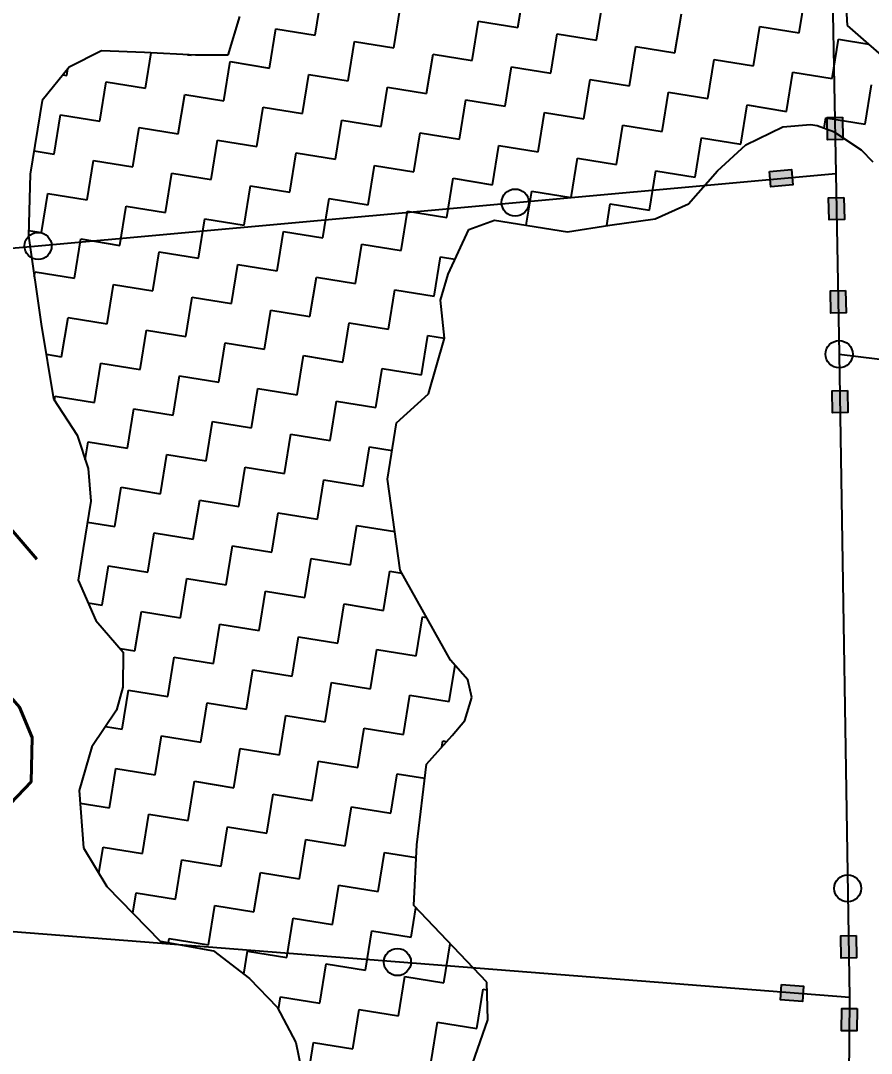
# Model space of a CAD drawing. Header units: metres. Extents: x 318079 to 324759, y 1863980 to 1868406.
# Drawn here: x 319559.3 to 319843.2, y 1866842.6 to 1867187.2 of the extents above; entities that cross this region are included whole.
import ezdxf

# ---------------------------------------------------------------- set-up
doc = ezdxf.new("R2010")
doc.units = ezdxf.units.M
for name, color, linetype in [('POLY_HATCH', 12, 'Continuous'), ('POLY_PARCEL', 6, 'Continuous'), ('VILLAGE NAME', 1, 'Continuous')]:
    doc.layers.add(name, color=color, linetype=linetype)
doc.styles.get("Standard").update_dxf_attribs({"font": 'simplex.shx'})

msp = doc.modelspace()

# ---------------------------------------------------------------- hatches: boundary and pattern name
for points in [[(319828.6, 1867147.46), (319833.71, 1867147.55), (319833.57, 1867154.94), (319828.46, 1867154.85)], [(319817.03, 1867132.42), (319816.6, 1867137.52), (319809.23, 1867136.88), (319809.67, 1867131.79)], [(319829.08, 1867120.7), (319834.19, 1867120.8), (319834.06, 1867128.19), (319828.95, 1867128.09)], [(319829.65, 1867089.62), (319834.76, 1867089.72), (319834.62, 1867097.11), (319829.51, 1867097.01)], [(319830.21, 1867056.33), (319835.32, 1867056.41), (319835.2, 1867063.8), (319830.09, 1867063.72)], [(319833.12, 1866874.4), (319838.23, 1866874.48), (319838.11, 1866881.87), (319833, 1866881.79)], [(319820.21, 1866859.92), (319820.61, 1866865.02), (319813.24, 1866865.6), (319812.84, 1866860.5)], [(319833.27, 1866850.15), (319838.38, 1866850.12), (319838.42, 1866857.51), (319833.31, 1866857.54)]]:
    msp.add_hatch(color=256).paths.add_polyline_path(points)

# ---------------------------------------------------------------- linework, layer by layer
for points in [[(319833.57, 1867154.94), (319833.71, 1867147.55), (319828.6, 1867147.46), (319828.46, 1867154.85)], [(319809.23, 1867136.88), (319816.6, 1867137.52), (319817.03, 1867132.42), (319809.67, 1867131.79)], [(319834.06, 1867128.19), (319834.19, 1867120.8), (319829.08, 1867120.7), (319828.95, 1867128.09)], [(319834.62, 1867097.11), (319834.76, 1867089.72), (319829.65, 1867089.62), (319829.51, 1867097.01)], [(319835.2, 1867063.8), (319835.32, 1867056.41), (319830.21, 1867056.33), (319830.09, 1867063.72)], [(319838.11, 1866881.87), (319838.23, 1866874.48), (319833.12, 1866874.4), (319833, 1866881.79)], [(319813.24, 1866865.6), (319820.61, 1866865.02), (319820.21, 1866859.92), (319812.84, 1866860.5)], [(319838.42, 1866857.51), (319838.38, 1866850.12), (319833.27, 1866850.15), (319833.31, 1866857.54)]]:
    msp.add_lwpolyline(points, close=True)
for centre in [(319724.35, 1867126.49), (319565.14, 1867112.02), (319832.45, 1867075.89), (319835.3, 1866897.65), (319685.04, 1866873.06)]:
    msp.add_circle(centre, 4.52)
at = {"layer": 'POLY_HATCH'}
for p, q in [((319835.21, 1867185.63), (319832.96, 1867228.12)), ((319632.31, 1867188.58), (319628.43, 1867175.71)), ((319851.2, 1867171.66), (319835.21, 1867185.63)), ((319586.31, 1867177.13), (319575.52, 1867171.68)), ((319600.64, 1867176.61), (319586.31, 1867177.13)), ((319617.61, 1867175.67), (319600.64, 1867176.61)), ((319628.43, 1867175.71), (319617.61, 1867175.67)), ((319575.52, 1867171.68), (319566.51, 1867160.55)), ((319566.51, 1867160.55), (319562.54, 1867136.01)), ((319801.3, 1867145.77), (319813.68, 1867151.74)), ((319813.68, 1867151.74), (319822.93, 1867152.52)), ((319822.93, 1867152.52), (319825.15, 1867152.16)), ((319825.15, 1867152.16), (319830.53, 1867150.15)), ((319830.53, 1867150.15), (319839.82, 1867144.09)), ((319791.91, 1867137.04), (319801.3, 1867145.77)), ((319839.82, 1867144.09), (319843.73, 1867140.04)), ((319562.54, 1867136.01), (319561.91, 1867115.42)), ((319782.15, 1867126.09), (319791.91, 1867137.04)), ((319771.07, 1867121.05), (319782.15, 1867126.09)), ((319708.89, 1867117.45), (319717.39, 1867120.63)), ((319717.39, 1867120.63), (319741.84, 1867116.67)), ((319755.9, 1867118.95), (319771.07, 1867121.05)), ((319701.93, 1867102.63), (319708.89, 1867117.45)), ((319741.84, 1867116.67), (319755.9, 1867118.95)), ((319561.91, 1867115.42), (319566.16, 1867085.95)), ((319699.38, 1867093.93), (319701.93, 1867102.63)), ((319700.74, 1867081.19), (319699.38, 1867093.93)), ((319566.16, 1867085.95), (319570.23, 1867061.01)), ((319695.47, 1867062.68), (319700.74, 1867081.19)), ((319684.78, 1867053.03), (319695.47, 1867062.68)), ((319570.23, 1867061.01), (319578.19, 1867048.93)), ((319681.73, 1867034.16), (319684.78, 1867053.03)), ((319578.19, 1867048.93), (319581.85, 1867037.77)), ((319581.85, 1867037.77), (319582.78, 1867026.82)), ((319685.95, 1867003.87), (319681.73, 1867034.16)), ((319582.78, 1867026.82), (319580.23, 1867011.05)), ((319580.23, 1867011.05), (319578.52, 1867000.53)), ((319702.77, 1866973.83), (319685.95, 1867003.87)), ((319578.52, 1867000.53), (319584.44, 1866986.98)), ((319584.44, 1866986.98), (319593.56, 1866976.51)), ((319593.56, 1866976.51), (319593.47, 1866964.83)), ((319708.54, 1866967.2), (319702.77, 1866973.83)), ((319709.86, 1866961.29), (319708.54, 1866967.2)), ((319593.47, 1866964.83), (319591.32, 1866957.09)), ((319707.5, 1866953.7), (319709.86, 1866961.29)), ((319591.32, 1866957.09), (319583.05, 1866944.93)), ((319703.26, 1866948.69), (319707.5, 1866953.7)), ((319694.74, 1866939.05), (319703.26, 1866948.69)), ((319583.05, 1866944.93), (319578.88, 1866930.32)), ((319691.55, 1866912.23), (319694.74, 1866939.05)), ((319578.88, 1866930.32), (319580.29, 1866911.2)), ((319580.29, 1866911.2), (319588.11, 1866898.25)), ((319690.54, 1866891.9), (319691.55, 1866912.23)), ((319588.11, 1866898.25), (319605.9, 1866880.08)), ((319714.92, 1866866.32), (319690.54, 1866891.9)), ((319605.9, 1866880.08), (319623.63, 1866876.76)), ((319623.63, 1866876.76), (319635.67, 1866867.61)), ((319635.67, 1866867.61), (319644.93, 1866858.02)), ((319715.17, 1866853.76), (319714.92, 1866866.32)), ((319644.93, 1866858.02), (319651.13, 1866846.22)), ((319706.59, 1866828.95), (319715.17, 1866853.76)), ((319651.13, 1866846.22), (319655.18, 1866826.68))]:
    msp.add_line(p, q, dxfattribs=at)
at = {"layer": 'POLY_HATCH', "linetype": 'Continuous'}
for p, q in [((319725.25, 1867184.88), (319727.37, 1867197.98)), ((319725.25, 1867184.88), (319727.37, 1867197.98)), ((319819.11, 1867183.15), (319821.23, 1867196.25)), ((319819.11, 1867183.15), (319821.23, 1867196.25)), ((319657.6, 1867182.37), (319659.72, 1867195.48)), ((319657.6, 1867182.37), (319659.72, 1867195.48)), ((319751.46, 1867180.64), (319753.58, 1867193.74)), ((319751.46, 1867180.64), (319753.58, 1867193.74)), ((319683.81, 1867178.13), (319685.93, 1867191.24)), ((319683.81, 1867178.13), (319685.93, 1867191.24)), ((319777.67, 1867176.4), (319779.79, 1867189.5)), ((319777.67, 1867176.4), (319779.79, 1867189.5)), ((319710.02, 1867173.89), (319712.14, 1867187)), ((319710.02, 1867173.89), (319712.14, 1867187)), ((319712.14, 1867187), (319725.25, 1867184.88)), ((319712.14, 1867187), (319725.25, 1867184.88)), ((319642.38, 1867171.39), (319644.5, 1867184.49)), ((319642.38, 1867171.39), (319644.5, 1867184.49)), ((319644.5, 1867184.49), (319657.6, 1867182.37)), ((319644.5, 1867184.49), (319657.6, 1867182.37)), ((319736.23, 1867169.65), (319738.35, 1867182.76)), ((319736.23, 1867169.65), (319738.35, 1867182.76)), ((319738.35, 1867182.76), (319751.46, 1867180.64)), ((319738.35, 1867182.76), (319751.46, 1867180.64)), ((319803.88, 1867172.16), (319806, 1867185.27)), ((319803.88, 1867172.16), (319806, 1867185.27)), ((319806, 1867185.27), (319819.11, 1867183.15)), ((319806, 1867185.27), (319819.11, 1867183.15)), ((319668.59, 1867167.15), (319670.71, 1867180.25)), ((319668.59, 1867167.15), (319670.71, 1867180.25)), ((319670.71, 1867180.25), (319683.81, 1867178.13)), ((319670.71, 1867180.25), (319683.81, 1867178.13)), ((319830.09, 1867167.92), (319832.21, 1867181.03)), ((319830.09, 1867167.92), (319832.21, 1867181.03)), ((319832.21, 1867181.03), (319842.36, 1867179.38)), ((319832.21, 1867181.03), (319842.36, 1867179.38)), ((319600.94, 1867164.64), (319602.86, 1867176.49)), ((319600.94, 1867164.64), (319602.86, 1867176.49)), ((319615.04, 1867175.81), (319616.17, 1867175.63)), ((319615.04, 1867175.81), (319616.17, 1867175.63)), ((319616.17, 1867175.63), (319616.19, 1867175.75)), ((319616.17, 1867175.63), (319616.19, 1867175.75)), ((319694.8, 1867162.91), (319696.92, 1867176.01)), ((319694.8, 1867162.91), (319696.92, 1867176.01)), ((319696.92, 1867176.01), (319710.02, 1867173.89)), ((319696.92, 1867176.01), (319710.02, 1867173.89)), ((319762.44, 1867165.41), (319764.56, 1867178.52)), ((319762.44, 1867165.41), (319764.56, 1867178.52)), ((319764.56, 1867178.52), (319777.67, 1867176.4)), ((319764.56, 1867178.52), (319777.67, 1867176.4)), ((319627.15, 1867160.4), (319629.27, 1867173.51)), ((319627.15, 1867160.4), (319629.27, 1867173.51)), ((319629.27, 1867173.51), (319642.38, 1867171.39)), ((319629.27, 1867173.51), (319642.38, 1867171.39)), ((319788.66, 1867161.17), (319790.77, 1867174.28)), ((319788.66, 1867161.17), (319790.77, 1867174.28)), ((319790.77, 1867174.28), (319803.88, 1867172.16)), ((319790.77, 1867174.28), (319803.88, 1867172.16)), ((319573.42, 1867169.09), (319574.73, 1867168.88)), ((319573.42, 1867169.09), (319574.73, 1867168.88)), ((319574.73, 1867168.88), (319575.1, 1867171.17)), ((319574.73, 1867168.88), (319575.1, 1867171.17)), ((319653.36, 1867156.16), (319655.48, 1867169.27)), ((319653.36, 1867156.16), (319655.48, 1867169.27)), ((319655.48, 1867169.27), (319668.59, 1867167.15)), ((319655.48, 1867169.27), (319668.59, 1867167.15)), ((319721.01, 1867158.67), (319723.13, 1867171.77)), ((319721.01, 1867158.67), (319723.13, 1867171.77)), ((319723.13, 1867171.77), (319736.23, 1867169.65)), ((319723.13, 1867171.77), (319736.23, 1867169.65)), ((319814.87, 1867156.93), (319816.99, 1867170.04)), ((319814.87, 1867156.93), (319816.99, 1867170.04)), ((319816.99, 1867170.04), (319830.09, 1867167.92)), ((319816.99, 1867170.04), (319830.09, 1867167.92)), ((319585.72, 1867153.66), (319587.84, 1867166.76)), ((319585.72, 1867153.66), (319587.84, 1867166.76)), ((319587.84, 1867166.76), (319600.94, 1867164.64)), ((319587.84, 1867166.76), (319600.94, 1867164.64)), ((319679.57, 1867151.92), (319681.69, 1867165.03)), ((319679.57, 1867151.92), (319681.69, 1867165.03)), ((319681.69, 1867165.03), (319694.8, 1867162.91)), ((319681.69, 1867165.03), (319694.8, 1867162.91)), ((319747.22, 1867154.43), (319749.34, 1867167.53)), ((319747.22, 1867154.43), (319749.34, 1867167.53)), ((319749.34, 1867167.53), (319762.44, 1867165.41)), ((319749.34, 1867167.53), (319762.44, 1867165.41)), ((319841.08, 1867152.7), (319843.2, 1867165.8)), ((319841.08, 1867152.7), (319843.2, 1867165.8)), ((319611.93, 1867149.42), (319614.05, 1867162.52)), ((319611.93, 1867149.42), (319614.05, 1867162.52)), ((319614.05, 1867162.52), (319627.15, 1867160.4)), ((319614.05, 1867162.52), (319627.15, 1867160.4)), ((319773.43, 1867150.19), (319775.55, 1867163.29)), ((319773.43, 1867150.19), (319775.55, 1867163.29)), ((319775.55, 1867163.29), (319788.66, 1867161.17)), ((319775.55, 1867163.29), (319788.66, 1867161.17)), ((319638.14, 1867145.18), (319640.26, 1867158.28)), ((319638.14, 1867145.18), (319640.26, 1867158.28)), ((319640.26, 1867158.28), (319653.36, 1867156.16)), ((319640.26, 1867158.28), (319653.36, 1867156.16)), ((319705.78, 1867147.68), (319707.9, 1867160.79)), ((319705.78, 1867147.68), (319707.9, 1867160.79)), ((319707.9, 1867160.79), (319721.01, 1867158.67)), ((319707.9, 1867160.79), (319721.01, 1867158.67)), ((319799.64, 1867145.95), (319801.76, 1867159.05)), ((319799.64, 1867145.95), (319801.76, 1867159.05)), ((319801.76, 1867159.05), (319814.87, 1867156.93)), ((319801.76, 1867159.05), (319814.87, 1867156.93)), ((319570.49, 1867142.67), (319572.61, 1867155.78)), ((319570.49, 1867142.67), (319572.61, 1867155.78)), ((319572.61, 1867155.78), (319585.72, 1867153.66)), ((319572.61, 1867155.78), (319585.72, 1867153.66)), ((319731.99, 1867143.44), (319734.11, 1867156.55)), ((319731.99, 1867143.44), (319734.11, 1867156.55)), ((319734.11, 1867156.55), (319747.22, 1867154.43)), ((319734.11, 1867156.55), (319747.22, 1867154.43)), ((319827.41, 1867151.32), (319827.97, 1867154.81)), ((319827.41, 1867151.32), (319827.97, 1867154.81)), ((319827.97, 1867154.81), (319841.08, 1867152.7)), ((319827.97, 1867154.81), (319841.08, 1867152.7)), ((319596.7, 1867138.43), (319598.82, 1867151.54)), ((319596.7, 1867138.43), (319598.82, 1867151.54)), ((319598.82, 1867151.54), (319611.93, 1867149.42)), ((319598.82, 1867151.54), (319611.93, 1867149.42)), ((319664.35, 1867140.94), (319666.47, 1867154.04)), ((319664.35, 1867140.94), (319666.47, 1867154.04)), ((319666.47, 1867154.04), (319679.57, 1867151.92)), ((319666.47, 1867154.04), (319679.57, 1867151.92)), ((319758.2, 1867139.2), (319760.32, 1867152.31)), ((319758.2, 1867139.2), (319760.32, 1867152.31)), ((319760.32, 1867152.31), (319773.43, 1867150.19)), ((319760.32, 1867152.31), (319773.43, 1867150.19)), ((319690.56, 1867136.7), (319692.68, 1867149.8)), ((319690.56, 1867136.7), (319692.68, 1867149.8)), ((319692.68, 1867149.8), (319705.78, 1867147.68)), ((319692.68, 1867149.8), (319705.78, 1867147.68)), ((319784.42, 1867134.96), (319786.54, 1867148.07)), ((319784.42, 1867134.96), (319786.54, 1867148.07)), ((319786.54, 1867148.07), (319799.64, 1867145.95)), ((319786.54, 1867148.07), (319799.64, 1867145.95)), ((319622.91, 1867134.19), (319625.03, 1867147.3)), ((319622.91, 1867134.19), (319625.03, 1867147.3)), ((319625.03, 1867147.3), (319638.14, 1867145.18)), ((319625.03, 1867147.3), (319638.14, 1867145.18)), ((319716.77, 1867132.46), (319718.89, 1867145.56)), ((319716.77, 1867132.46), (319718.89, 1867145.56)), ((319718.89, 1867145.56), (319731.99, 1867143.44)), ((319718.89, 1867145.56), (319731.99, 1867143.44)), ((319563.79, 1867143.75), (319570.49, 1867142.67)), ((319563.79, 1867143.75), (319570.49, 1867142.67)), ((319649.12, 1867129.95), (319651.24, 1867143.06)), ((319649.12, 1867129.95), (319651.24, 1867143.06)), ((319651.24, 1867143.06), (319664.35, 1867140.94)), ((319651.24, 1867143.06), (319664.35, 1867140.94)), ((319742.98, 1867128.22), (319745.1, 1867141.32)), ((319742.98, 1867128.22), (319745.1, 1867141.32)), ((319745.1, 1867141.32), (319758.2, 1867139.2)), ((319745.1, 1867141.32), (319758.2, 1867139.2)), ((319581.48, 1867127.45), (319583.6, 1867140.55)), ((319581.48, 1867127.45), (319583.6, 1867140.55)), ((319583.6, 1867140.55), (319596.7, 1867138.43)), ((319583.6, 1867140.55), (319596.7, 1867138.43)), ((319675.33, 1867125.71), (319677.45, 1867138.82)), ((319675.33, 1867125.71), (319677.45, 1867138.82)), ((319677.45, 1867138.82), (319690.56, 1867136.7)), ((319677.45, 1867138.82), (319690.56, 1867136.7)), ((319607.69, 1867123.21), (319609.81, 1867136.31)), ((319607.69, 1867123.21), (319609.81, 1867136.31)), ((319609.81, 1867136.31), (319622.91, 1867134.19)), ((319609.81, 1867136.31), (319622.91, 1867134.19)), ((319701.54, 1867121.47), (319703.66, 1867134.58)), ((319701.54, 1867121.47), (319703.66, 1867134.58)), ((319703.66, 1867134.58), (319716.77, 1867132.46)), ((319703.66, 1867134.58), (319716.77, 1867132.46)), ((319769.19, 1867123.98), (319771.31, 1867137.08)), ((319769.19, 1867123.98), (319771.31, 1867137.08)), ((319771.31, 1867137.08), (319784.42, 1867134.96)), ((319771.31, 1867137.08), (319784.42, 1867134.96)), ((319633.9, 1867118.97), (319636.02, 1867132.07)), ((319633.9, 1867118.97), (319636.02, 1867132.07)), ((319636.02, 1867132.07), (319649.12, 1867129.95)), ((319636.02, 1867132.07), (319649.12, 1867129.95)), ((319566.25, 1867116.46), (319568.37, 1867129.56)), ((319566.25, 1867116.46), (319568.37, 1867129.56)), ((319568.37, 1867129.56), (319581.48, 1867127.45)), ((319568.37, 1867129.56), (319581.48, 1867127.45)), ((319660.11, 1867114.73), (319662.23, 1867127.83)), ((319660.11, 1867114.73), (319662.23, 1867127.83)), ((319662.23, 1867127.83), (319675.33, 1867125.71)), ((319662.23, 1867127.83), (319675.33, 1867125.71)), ((319728.03, 1867118.91), (319729.87, 1867130.34)), ((319728.03, 1867118.91), (319729.87, 1867130.34)), ((319729.87, 1867130.34), (319742.98, 1867128.22)), ((319729.87, 1867130.34), (319742.98, 1867128.22)), ((319592.46, 1867112.22), (319594.58, 1867125.33)), ((319592.46, 1867112.22), (319594.58, 1867125.33)), ((319594.58, 1867125.33), (319607.69, 1867123.21)), ((319594.58, 1867125.33), (319607.69, 1867123.21)), ((319754.9, 1867118.79), (319756.09, 1867126.1)), ((319754.9, 1867118.79), (319756.09, 1867126.1)), ((319756.09, 1867126.1), (319769.19, 1867123.98)), ((319756.09, 1867126.1), (319769.19, 1867123.98)), ((319618.67, 1867107.98), (319620.79, 1867121.09)), ((319618.67, 1867107.98), (319620.79, 1867121.09)), ((319620.79, 1867121.09), (319633.9, 1867118.97)), ((319620.79, 1867121.09), (319633.9, 1867118.97)), ((319686.32, 1867110.49), (319688.44, 1867123.59)), ((319686.32, 1867110.49), (319688.44, 1867123.59)), ((319688.44, 1867123.59), (319701.54, 1867121.47)), ((319688.44, 1867123.59), (319701.54, 1867121.47)), ((319561.96, 1867117.15), (319566.25, 1867116.46)), ((319561.96, 1867117.15), (319566.25, 1867116.46)), ((319644.88, 1867103.74), (319647, 1867116.85)), ((319644.88, 1867103.74), (319647, 1867116.85)), ((319647, 1867116.85), (319660.11, 1867114.73)), ((319647, 1867116.85), (319660.11, 1867114.73)), ((319577.24, 1867101.23), (319579.36, 1867114.34)), ((319577.24, 1867101.23), (319579.36, 1867114.34)), ((319579.36, 1867114.34), (319592.46, 1867112.22)), ((319579.36, 1867114.34), (319592.46, 1867112.22)), ((319603.45, 1867096.99), (319605.57, 1867110.1)), ((319603.45, 1867096.99), (319605.57, 1867110.1)), ((319605.57, 1867110.1), (319618.67, 1867107.98)), ((319605.57, 1867110.1), (319618.67, 1867107.98)), ((319671.09, 1867099.5), (319673.21, 1867112.61)), ((319671.09, 1867099.5), (319673.21, 1867112.61)), ((319673.21, 1867112.61), (319686.32, 1867110.49)), ((319673.21, 1867112.61), (319686.32, 1867110.49)), ((319697.3, 1867095.26), (319699.42, 1867108.37)), ((319697.3, 1867095.26), (319699.42, 1867108.37)), ((319699.42, 1867108.37), (319704.25, 1867107.59)), ((319699.42, 1867108.37), (319704.25, 1867107.59)), ((319563.88, 1867101.78), (319564.13, 1867103.35)), ((319563.88, 1867101.78), (319564.13, 1867103.35)), ((319564.13, 1867103.35), (319577.24, 1867101.23)), ((319564.13, 1867103.35), (319577.24, 1867101.23)), ((319629.66, 1867092.76), (319631.78, 1867105.86)), ((319629.66, 1867092.76), (319631.78, 1867105.86)), ((319631.78, 1867105.86), (319644.88, 1867103.74)), ((319631.78, 1867105.86), (319644.88, 1867103.74)), ((319655.87, 1867088.52), (319657.99, 1867101.62)), ((319655.87, 1867088.52), (319657.99, 1867101.62)), ((319657.99, 1867101.62), (319671.09, 1867099.5)), ((319657.99, 1867101.62), (319671.09, 1867099.5)), ((319588.22, 1867086.01), (319590.34, 1867099.11)), ((319588.22, 1867086.01), (319590.34, 1867099.11)), ((319590.34, 1867099.11), (319603.45, 1867096.99)), ((319590.34, 1867099.11), (319603.45, 1867096.99)), ((319682.08, 1867084.28), (319684.2, 1867097.38)), ((319682.08, 1867084.28), (319684.2, 1867097.38)), ((319684.2, 1867097.38), (319697.3, 1867095.26)), ((319684.2, 1867097.38), (319697.3, 1867095.26)), ((319614.43, 1867081.77), (319616.55, 1867094.87)), ((319614.43, 1867081.77), (319616.55, 1867094.87)), ((319616.55, 1867094.87), (319629.66, 1867092.76)), ((319616.55, 1867094.87), (319629.66, 1867092.76)), ((319640.64, 1867077.53), (319642.76, 1867090.64)), ((319640.64, 1867077.53), (319642.76, 1867090.64)), ((319642.76, 1867090.64), (319655.87, 1867088.52)), ((319642.76, 1867090.64), (319655.87, 1867088.52)), ((319573, 1867075.02), (319575.12, 1867088.13)), ((319573, 1867075.02), (319575.12, 1867088.13)), ((319575.12, 1867088.13), (319588.22, 1867086.01)), ((319575.12, 1867088.13), (319588.22, 1867086.01)), ((319666.85, 1867073.29), (319668.97, 1867086.4)), ((319666.85, 1867073.29), (319668.97, 1867086.4)), ((319668.97, 1867086.4), (319682.08, 1867084.28)), ((319668.97, 1867086.4), (319682.08, 1867084.28)), ((319599.21, 1867070.78), (319601.33, 1867083.89)), ((319599.21, 1867070.78), (319601.33, 1867083.89)), ((319601.33, 1867083.89), (319614.43, 1867081.77)), ((319601.33, 1867083.89), (319614.43, 1867081.77)), ((319625.42, 1867066.54), (319627.54, 1867079.65)), ((319625.42, 1867066.54), (319627.54, 1867079.65)), ((319627.54, 1867079.65), (319640.64, 1867077.53)), ((319627.54, 1867079.65), (319640.64, 1867077.53)), ((319693.06, 1867069.05), (319695.18, 1867082.16)), ((319693.06, 1867069.05), (319695.18, 1867082.16)), ((319695.18, 1867082.16), (319700.73, 1867081.26)), ((319695.18, 1867082.16), (319700.73, 1867081.26)), ((319567.8, 1867075.86), (319573, 1867075.02)), ((319567.8, 1867075.86), (319573, 1867075.02)), ((319651.63, 1867062.3), (319653.75, 1867075.41)), ((319651.63, 1867062.3), (319653.75, 1867075.41)), ((319653.75, 1867075.41), (319666.85, 1867073.29)), ((319653.75, 1867075.41), (319666.85, 1867073.29)), ((319583.98, 1867059.8), (319586.1, 1867072.9)), ((319583.98, 1867059.8), (319586.1, 1867072.9)), ((319586.1, 1867072.9), (319599.21, 1867070.78)), ((319586.1, 1867072.9), (319599.21, 1867070.78)), ((319610.19, 1867055.56), (319612.31, 1867068.66)), ((319610.19, 1867055.56), (319612.31, 1867068.66)), ((319612.31, 1867068.66), (319625.42, 1867066.54)), ((319612.31, 1867068.66), (319625.42, 1867066.54)), ((319677.84, 1867058.07), (319679.96, 1867071.17)), ((319677.84, 1867058.07), (319679.96, 1867071.17)), ((319679.96, 1867071.17), (319693.06, 1867069.05)), ((319679.96, 1867071.17), (319693.06, 1867069.05)), ((319570.63, 1867060.4), (319570.88, 1867061.92)), ((319570.63, 1867060.4), (319570.88, 1867061.92)), ((319570.88, 1867061.92), (319583.98, 1867059.8)), ((319570.88, 1867061.92), (319583.98, 1867059.8)), ((319636.4, 1867051.32), (319638.52, 1867064.42)), ((319636.4, 1867051.32), (319638.52, 1867064.42)), ((319638.52, 1867064.42), (319651.63, 1867062.3)), ((319638.52, 1867064.42), (319651.63, 1867062.3)), ((319662.61, 1867047.08), (319664.73, 1867060.19)), ((319662.61, 1867047.08), (319664.73, 1867060.19)), ((319664.73, 1867060.19), (319677.84, 1867058.07)), ((319664.73, 1867060.19), (319677.84, 1867058.07)), ((319594.97, 1867044.57), (319597.09, 1867057.68)), ((319594.97, 1867044.57), (319597.09, 1867057.68)), ((319597.09, 1867057.68), (319610.19, 1867055.56)), ((319597.09, 1867057.68), (319610.19, 1867055.56)), ((319621.18, 1867040.33), (319623.3, 1867053.44)), ((319621.18, 1867040.33), (319623.3, 1867053.44)), ((319623.3, 1867053.44), (319636.4, 1867051.32)), ((319623.3, 1867053.44), (319636.4, 1867051.32)), ((319647.39, 1867036.09), (319649.51, 1867049.2)), ((319647.39, 1867036.09), (319649.51, 1867049.2)), ((319649.51, 1867049.2), (319662.61, 1867047.08)), ((319649.51, 1867049.2), (319662.61, 1867047.08)), ((319580.89, 1867040.68), (319581.86, 1867046.69)), ((319580.89, 1867040.68), (319581.86, 1867046.69)), ((319581.86, 1867046.69), (319594.97, 1867044.57)), ((319581.86, 1867046.69), (319594.97, 1867044.57)), ((319673.6, 1867031.85), (319675.72, 1867044.96)), ((319673.6, 1867031.85), (319675.72, 1867044.96)), ((319675.72, 1867044.96), (319683.27, 1867043.74)), ((319675.72, 1867044.96), (319683.27, 1867043.74)), ((319605.95, 1867029.35), (319608.07, 1867042.45)), ((319605.95, 1867029.35), (319608.07, 1867042.45)), ((319608.07, 1867042.45), (319621.18, 1867040.33)), ((319608.07, 1867042.45), (319621.18, 1867040.33)), ((319632.16, 1867025.11), (319634.28, 1867038.21)), ((319632.16, 1867025.11), (319634.28, 1867038.21)), ((319634.28, 1867038.21), (319647.39, 1867036.09)), ((319634.28, 1867038.21), (319647.39, 1867036.09)), ((319590.73, 1867018.36), (319592.85, 1867031.47)), ((319590.73, 1867018.36), (319592.85, 1867031.47)), ((319592.85, 1867031.47), (319605.95, 1867029.35)), ((319592.85, 1867031.47), (319605.95, 1867029.35)), ((319658.37, 1867020.87), (319660.49, 1867033.97)), ((319658.37, 1867020.87), (319660.49, 1867033.97)), ((319660.49, 1867033.97), (319673.6, 1867031.85)), ((319660.49, 1867033.97), (319673.6, 1867031.85)), ((319616.94, 1867014.12), (319619.06, 1867027.23)), ((319616.94, 1867014.12), (319619.06, 1867027.23)), ((319619.06, 1867027.23), (319632.16, 1867025.11)), ((319619.06, 1867027.23), (319632.16, 1867025.11)), ((319643.15, 1867009.88), (319645.27, 1867022.99)), ((319643.15, 1867009.88), (319645.27, 1867022.99)), ((319645.27, 1867022.99), (319658.37, 1867020.87)), ((319645.27, 1867022.99), (319658.37, 1867020.87)), ((319581.65, 1867019.83), (319590.73, 1867018.36)), ((319581.65, 1867019.83), (319590.73, 1867018.36)), ((319669.36, 1867005.64), (319671.48, 1867018.75)), ((319669.36, 1867005.64), (319671.48, 1867018.75)), ((319671.48, 1867018.75), (319684.16, 1867016.7)), ((319671.48, 1867018.75), (319684.16, 1867016.7)), ((319601.71, 1867003.14), (319603.83, 1867016.24)), ((319601.71, 1867003.14), (319603.83, 1867016.24)), ((319603.83, 1867016.24), (319616.94, 1867014.12)), ((319603.83, 1867016.24), (319616.94, 1867014.12)), ((319627.92, 1866998.9), (319630.04, 1867012)), ((319627.92, 1866998.9), (319630.04, 1867012)), ((319630.04, 1867012), (319643.15, 1867009.88)), ((319630.04, 1867012), (319643.15, 1867009.88)), ((319654.14, 1866994.66), (319656.25, 1867007.76)), ((319654.14, 1866994.66), (319656.25, 1867007.76)), ((319656.25, 1867007.76), (319669.36, 1867005.64)), ((319656.25, 1867007.76), (319669.36, 1867005.64)), ((319586.49, 1866992.15), (319588.61, 1867005.26)), ((319586.49, 1866992.15), (319588.61, 1867005.26)), ((319588.61, 1867005.26), (319601.71, 1867003.14)), ((319588.61, 1867005.26), (319601.71, 1867003.14)), ((319680.35, 1866990.42), (319682.47, 1867003.52)), ((319680.35, 1866990.42), (319682.47, 1867003.52)), ((319682.47, 1867003.52), (319686.51, 1867002.87)), ((319682.47, 1867003.52), (319686.51, 1867002.87)), ((319612.7, 1866987.91), (319614.82, 1867001.02)), ((319612.7, 1866987.91), (319614.82, 1867001.02)), ((319614.82, 1867001.02), (319627.92, 1866998.9)), ((319614.82, 1867001.02), (319627.92, 1866998.9)), ((319638.91, 1866983.67), (319641.03, 1866996.78)), ((319638.91, 1866983.67), (319641.03, 1866996.78)), ((319641.03, 1866996.78), (319654.14, 1866994.66)), ((319641.03, 1866996.78), (319654.14, 1866994.66)), ((319581.86, 1866992.9), (319586.49, 1866992.15)), ((319581.86, 1866992.9), (319586.49, 1866992.15)), ((319597.47, 1866976.93), (319599.59, 1866990.03)), ((319597.47, 1866976.93), (319599.59, 1866990.03)), ((319599.59, 1866990.03), (319612.7, 1866987.91)), ((319599.59, 1866990.03), (319612.7, 1866987.91)), ((319665.12, 1866979.43), (319667.24, 1866992.54)), ((319665.12, 1866979.43), (319667.24, 1866992.54)), ((319667.24, 1866992.54), (319680.35, 1866990.42)), ((319667.24, 1866992.54), (319680.35, 1866990.42)), ((319623.68, 1866972.69), (319625.8, 1866985.79)), ((319623.68, 1866972.69), (319625.8, 1866985.79)), ((319625.8, 1866985.79), (319638.91, 1866983.67)), ((319625.8, 1866985.79), (319638.91, 1866983.67)), ((319691.33, 1866975.19), (319693.45, 1866988.3)), ((319691.33, 1866975.19), (319693.45, 1866988.3)), ((319693.45, 1866988.3), (319694.79, 1866988.08)), ((319693.45, 1866988.3), (319694.79, 1866988.08)), ((319649.9, 1866968.45), (319652.02, 1866981.55)), ((319649.9, 1866968.45), (319652.02, 1866981.55)), ((319652.02, 1866981.55), (319665.12, 1866979.43)), ((319652.02, 1866981.55), (319665.12, 1866979.43)), ((319592.5, 1866977.73), (319597.47, 1866976.93)), ((319592.5, 1866977.73), (319597.47, 1866976.93)), ((319676.11, 1866964.21), (319678.23, 1866977.31)), ((319676.11, 1866964.21), (319678.23, 1866977.31)), ((319678.23, 1866977.31), (319691.33, 1866975.19)), ((319678.23, 1866977.31), (319691.33, 1866975.19)), ((319608.46, 1866961.7), (319610.58, 1866974.81)), ((319608.46, 1866961.7), (319610.58, 1866974.81)), ((319610.58, 1866974.81), (319623.68, 1866972.69)), ((319610.58, 1866974.81), (319623.68, 1866972.69)), ((319702.32, 1866959.97), (319704.28, 1866972.09)), ((319702.32, 1866959.97), (319704.28, 1866972.09)), ((319634.67, 1866957.46), (319636.79, 1866970.57)), ((319634.67, 1866957.46), (319636.79, 1866970.57)), ((319636.79, 1866970.57), (319649.9, 1866968.45)), ((319636.79, 1866970.57), (319649.9, 1866968.45)), ((319660.88, 1866953.22), (319663, 1866966.33)), ((319660.88, 1866953.22), (319663, 1866966.33)), ((319663, 1866966.33), (319676.11, 1866964.21)), ((319663, 1866966.33), (319676.11, 1866964.21)), ((319593.23, 1866950.72), (319595.35, 1866963.82)), ((319593.23, 1866950.72), (319595.35, 1866963.82)), ((319595.35, 1866963.82), (319608.46, 1866961.7)), ((319595.35, 1866963.82), (319608.46, 1866961.7)), ((319687.09, 1866948.98), (319689.21, 1866962.09)), ((319687.09, 1866948.98), (319689.21, 1866962.09)), ((319689.21, 1866962.09), (319702.32, 1866959.97)), ((319689.21, 1866962.09), (319702.32, 1866959.97)), ((319619.45, 1866946.48), (319621.57, 1866959.58)), ((319619.45, 1866946.48), (319621.57, 1866959.58)), ((319621.57, 1866959.58), (319634.67, 1866957.46)), ((319621.57, 1866959.58), (319634.67, 1866957.46)), ((319645.66, 1866942.24), (319647.78, 1866955.34)), ((319645.66, 1866942.24), (319647.78, 1866955.34)), ((319647.78, 1866955.34), (319660.88, 1866953.22)), ((319647.78, 1866955.34), (319660.88, 1866953.22)), ((319587.6, 1866951.63), (319593.23, 1866950.72)), ((319587.6, 1866951.63), (319593.23, 1866950.72)), ((319604.22, 1866935.49), (319606.34, 1866948.6)), ((319604.22, 1866935.49), (319606.34, 1866948.6)), ((319606.34, 1866948.6), (319619.45, 1866946.48)), ((319606.34, 1866948.6), (319619.45, 1866946.48)), ((319671.87, 1866938), (319673.99, 1866951.1)), ((319671.87, 1866938), (319673.99, 1866951.1)), ((319673.99, 1866951.1), (319687.09, 1866948.98)), ((319673.99, 1866951.1), (319687.09, 1866948.98)), ((319699.87, 1866944.85), (319700.2, 1866946.86)), ((319699.87, 1866944.85), (319700.2, 1866946.86)), ((319700.2, 1866946.86), (319701.47, 1866946.66)), ((319700.2, 1866946.86), (319701.47, 1866946.66)), ((319630.43, 1866931.25), (319632.55, 1866944.36)), ((319630.43, 1866931.25), (319632.55, 1866944.36)), ((319632.55, 1866944.36), (319645.66, 1866942.24)), ((319632.55, 1866944.36), (319645.66, 1866942.24)), ((319588.99, 1866924.51), (319591.11, 1866937.61)), ((319588.99, 1866924.51), (319591.11, 1866937.61)), ((319591.11, 1866937.61), (319604.22, 1866935.49)), ((319591.11, 1866937.61), (319604.22, 1866935.49)), ((319656.64, 1866927.01), (319658.76, 1866940.12)), ((319656.64, 1866927.01), (319658.76, 1866940.12)), ((319658.76, 1866940.12), (319671.87, 1866938)), ((319658.76, 1866940.12), (319671.87, 1866938)), ((319682.85, 1866922.77), (319684.97, 1866935.88)), ((319682.85, 1866922.77), (319684.97, 1866935.88)), ((319684.97, 1866935.88), (319694.19, 1866934.39)), ((319684.97, 1866935.88), (319694.19, 1866934.39)), ((319615.21, 1866920.27), (319617.33, 1866933.37)), ((319615.21, 1866920.27), (319617.33, 1866933.37)), ((319617.33, 1866933.37), (319630.43, 1866931.25)), ((319617.33, 1866933.37), (319630.43, 1866931.25)), ((319641.42, 1866916.03), (319643.54, 1866929.13)), ((319641.42, 1866916.03), (319643.54, 1866929.13)), ((319643.54, 1866929.13), (319656.64, 1866927.01)), ((319643.54, 1866929.13), (319656.64, 1866927.01)), ((319579.19, 1866926.09), (319588.99, 1866924.51)), ((319579.19, 1866926.09), (319588.99, 1866924.51)), ((319667.63, 1866911.79), (319669.75, 1866924.89)), ((319667.63, 1866911.79), (319669.75, 1866924.89)), ((319669.75, 1866924.89), (319682.85, 1866922.77)), ((319669.75, 1866924.89), (319682.85, 1866922.77)), ((319599.98, 1866909.28), (319602.1, 1866922.39)), ((319599.98, 1866909.28), (319602.1, 1866922.39)), ((319602.1, 1866922.39), (319615.21, 1866920.27)), ((319602.1, 1866922.39), (319615.21, 1866920.27)), ((319626.19, 1866905.04), (319628.31, 1866918.15)), ((319626.19, 1866905.04), (319628.31, 1866918.15)), ((319628.31, 1866918.15), (319641.42, 1866916.03)), ((319628.31, 1866918.15), (319641.42, 1866916.03)), ((319652.4, 1866900.8), (319654.52, 1866913.91)), ((319652.4, 1866900.8), (319654.52, 1866913.91)), ((319654.52, 1866913.91), (319667.63, 1866911.79)), ((319654.52, 1866913.91), (319667.63, 1866911.79)), ((319585.46, 1866902.64), (319586.88, 1866911.4)), ((319585.46, 1866902.64), (319586.88, 1866911.4)), ((319586.88, 1866911.4), (319599.98, 1866909.28)), ((319586.88, 1866911.4), (319599.98, 1866909.28)), ((319610.97, 1866894.06), (319613.09, 1866907.16)), ((319610.97, 1866894.06), (319613.09, 1866907.16)), ((319613.09, 1866907.16), (319626.19, 1866905.04)), ((319613.09, 1866907.16), (319626.19, 1866905.04)), ((319678.61, 1866896.56), (319680.73, 1866909.67)), ((319678.61, 1866896.56), (319680.73, 1866909.67)), ((319680.73, 1866909.67), (319691.33, 1866907.95)), ((319680.73, 1866909.67), (319691.33, 1866907.95)), ((319637.18, 1866889.82), (319639.3, 1866902.92)), ((319637.18, 1866889.82), (319639.3, 1866902.92)), ((319639.3, 1866902.92), (319652.4, 1866900.8)), ((319639.3, 1866902.92), (319652.4, 1866900.8)), ((319663.39, 1866885.58), (319665.51, 1866898.68)), ((319663.39, 1866885.58), (319665.51, 1866898.68)), ((319665.51, 1866898.68), (319678.61, 1866896.56)), ((319665.51, 1866898.68), (319678.61, 1866896.56)), ((319596.77, 1866889.4), (319597.86, 1866896.18)), ((319596.77, 1866889.4), (319597.86, 1866896.18)), ((319597.86, 1866896.18), (319610.97, 1866894.06)), ((319597.86, 1866896.18), (319610.97, 1866894.06)), ((319621.95, 1866878.83), (319624.07, 1866891.94)), ((319621.95, 1866878.83), (319624.07, 1866891.94)), ((319624.07, 1866891.94), (319637.18, 1866889.82)), ((319624.07, 1866891.94), (319637.18, 1866889.82)), ((319689.6, 1866881.34), (319691.2, 1866891.21)), ((319689.6, 1866881.34), (319691.2, 1866891.21)), ((319648.16, 1866874.59), (319650.28, 1866887.7)), ((319648.16, 1866874.59), (319650.28, 1866887.7)), ((319650.28, 1866887.7), (319663.39, 1866885.58)), ((319650.28, 1866887.7), (319663.39, 1866885.58)), ((319674.37, 1866870.35), (319676.49, 1866883.46)), ((319674.37, 1866870.35), (319676.49, 1866883.46)), ((319676.49, 1866883.46), (319689.6, 1866881.34)), ((319676.49, 1866883.46), (319689.6, 1866881.34)), ((319608.62, 1866879.57), (319608.85, 1866880.95)), ((319608.62, 1866879.57), (319608.85, 1866880.95)), ((319608.85, 1866880.95), (319621.95, 1866878.83)), ((319608.85, 1866880.95), (319621.95, 1866878.83)), ((319700.58, 1866866.11), (319702.69, 1866879.15)), ((319700.58, 1866866.11), (319702.69, 1866879.15)), ((319633.81, 1866869.02), (319635.06, 1866876.71)), ((319633.81, 1866869.02), (319635.06, 1866876.71)), ((319635.06, 1866876.71), (319648.16, 1866874.59)), ((319635.06, 1866876.71), (319648.16, 1866874.59)), ((319659.15, 1866859.37), (319661.27, 1866872.47)), ((319659.15, 1866859.37), (319661.27, 1866872.47)), ((319661.27, 1866872.47), (319674.37, 1866870.35)), ((319661.27, 1866872.47), (319674.37, 1866870.35)), ((319685.36, 1866855.13), (319687.48, 1866868.23)), ((319685.36, 1866855.13), (319687.48, 1866868.23)), ((319687.48, 1866868.23), (319700.58, 1866866.11)), ((319687.48, 1866868.23), (319700.58, 1866866.11)), ((319711.57, 1866850.89), (319713.69, 1866863.99)), ((319711.57, 1866850.89), (319713.69, 1866863.99)), ((319713.69, 1866863.99), (319714.97, 1866863.78)), ((319713.69, 1866863.99), (319714.97, 1866863.78)), ((319645.35, 1866857.22), (319646.04, 1866861.49)), ((319645.35, 1866857.22), (319646.04, 1866861.49)), ((319646.04, 1866861.49), (319659.15, 1866859.37)), ((319646.04, 1866861.49), (319659.15, 1866859.37)), ((319670.13, 1866844.14), (319672.25, 1866857.25)), ((319670.13, 1866844.14), (319672.25, 1866857.25)), ((319672.25, 1866857.25), (319685.36, 1866855.13)), ((319672.25, 1866857.25), (319685.36, 1866855.13)), ((319696.34, 1866839.9), (319698.46, 1866853.01)), ((319696.34, 1866839.9), (319698.46, 1866853.01)), ((319698.46, 1866853.01), (319711.57, 1866850.89)), ((319698.46, 1866853.01), (319711.57, 1866850.89)), ((319654.91, 1866833.16), (319657.03, 1866846.26)), ((319654.91, 1866833.16), (319657.03, 1866846.26)), ((319657.03, 1866846.26), (319670.13, 1866844.14)), ((319657.03, 1866846.26), (319670.13, 1866844.14))]:
    msp.add_line(p, q, dxfattribs=at)
at = {"layer": 'POLY_PARCEL'}
for p, q in [((319826.64, 1867395.41), (319831.36, 1867136.22)), ((319565.14, 1867112.02), (319831.36, 1867136.22)), ((319831.36, 1867136.22), (319832.45, 1867075.89)), ((319245.88, 1867085.91), (319565.14, 1867112.02)), ((319832.45, 1867075.89), (320081.43, 1867045.76)), ((319832.45, 1867075.89), (319835.89, 1866861.26)), ((319835.89, 1866861.26), (319203.12, 1866910.76)), ((319835.89, 1866861.26), (319834.79, 1866666.22))]:
    msp.add_line(p, q, dxfattribs=at)

# ---------------------------------------------------------------- texts
at = {"layer": 'VILLAGE NAME'}
msp.add_text('PAVAS', height=104.042, rotation=358.5501, dxfattribs=at).set_placement((319152.34, 1866928.71))

doc.saveas('drawing.dxf')
